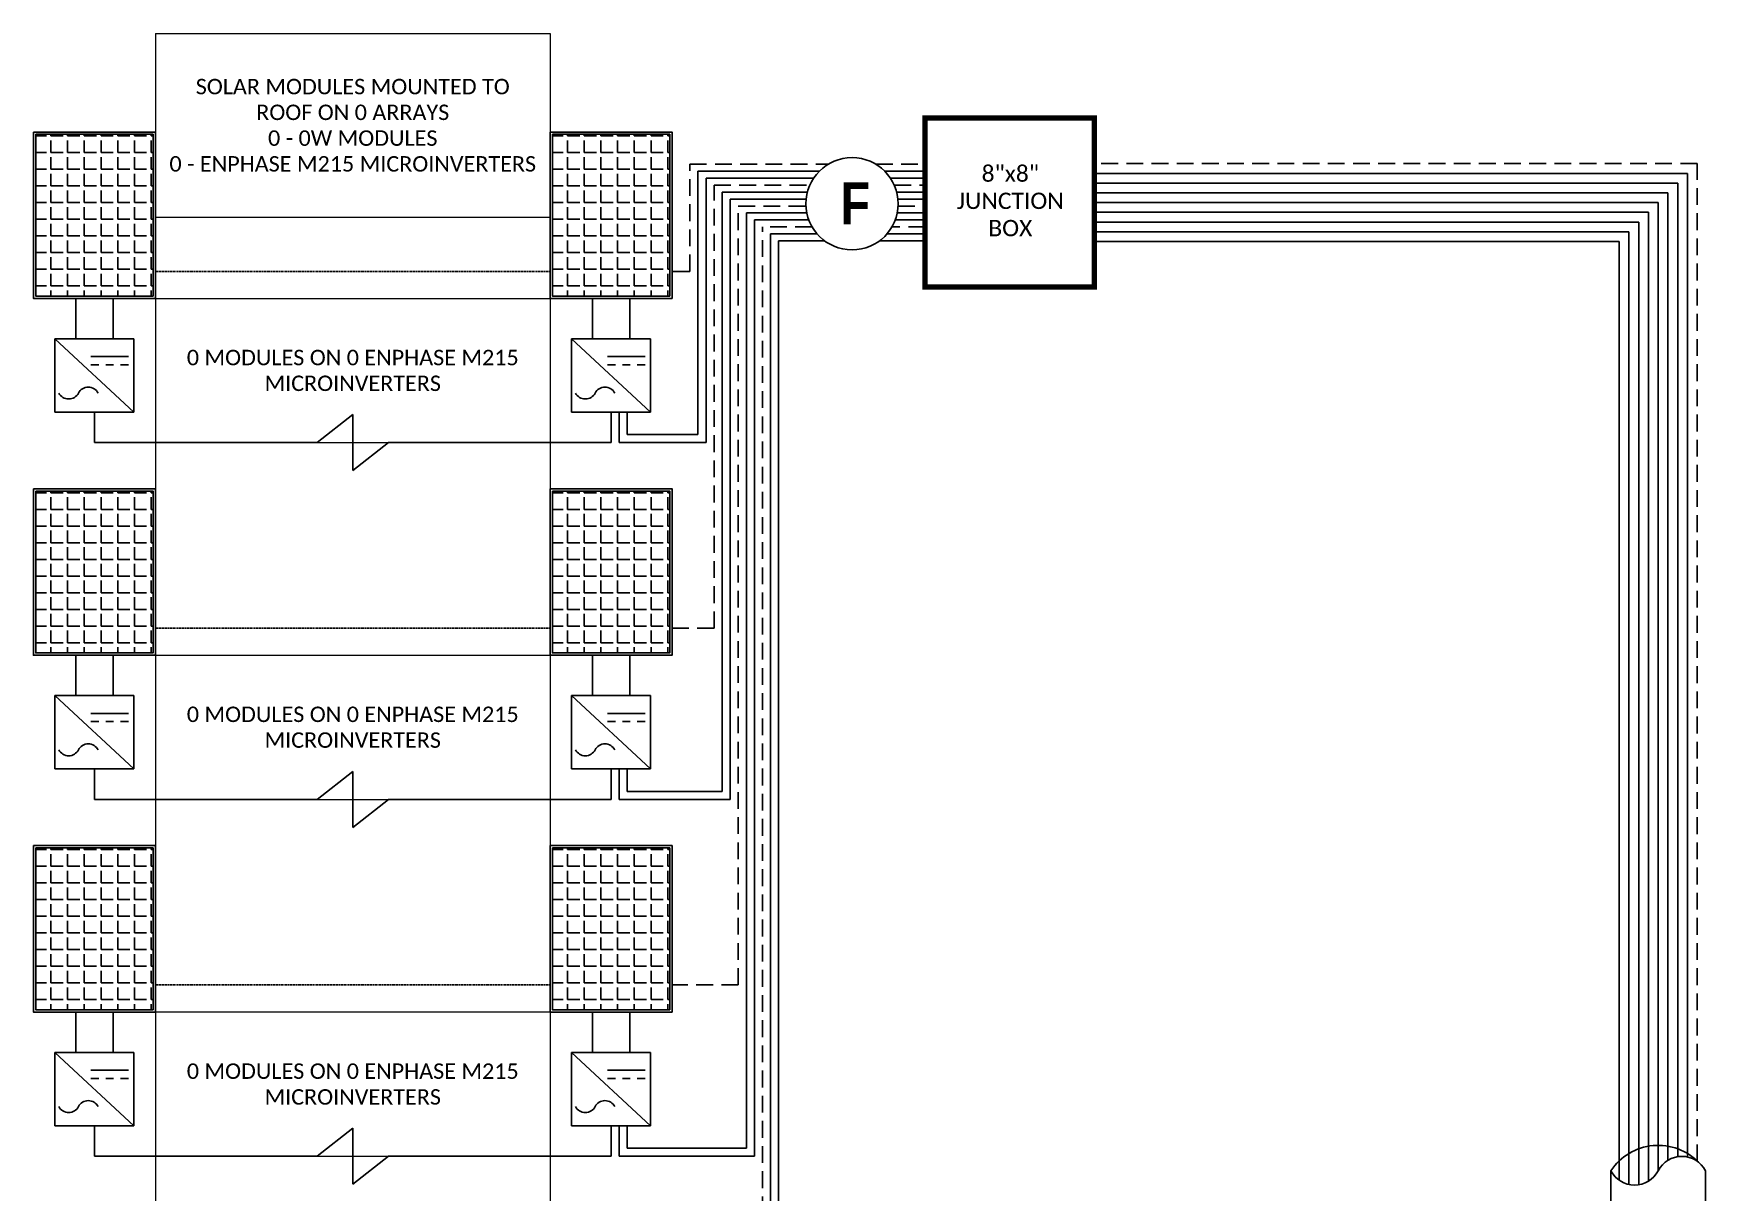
# Model space of a CAD drawing. Header units: feet. Extents: x 13749 to 14348, y 16038 to 16616.
# Drawn here: x 13974.1 to 14347.7, y 16356.6 to 16615.7 of the extents above; entities that cross this region are included whole.
import ezdxf

# ---------------------------------------------------------------- set-up
doc = ezdxf.new("R2010")
doc.units = ezdxf.units.FT
doc.header["$MEASUREMENT"] = 0
doc.linetypes.add('HIDDEN', pattern=[0.375, 0.25, -0.125])
doc.layers.add('TEXT', color=7, linetype='Continuous')
doc.styles.add('ONE LINE TXT', font='techb___.ttf')
doc.styles.get("Standard").update_dxf_attribs({"font": 'CALIBRI.TTF'})

# ---------------------------------------------------------------- blocks, each defined once
blk = doc.blocks.new('*T14')
at = {"layer": 'Defpoints', "color": 8, "linetype": 'ByBlock', "lineweight": 0, "transparency": 16777216}
for p, q in [((0, 0), (88.16, 0)), ((0, 0), (0, -330.21)), ((88.16, 0), (88.16, -330.21)), ((0, -41.08), (88.16, -41.08)), ((0, -59.24), (88.16, -59.24)), ((0, -91.46), (88.16, -91.46)), ((0, -138.99), (88.16, -138.99)), ((0, -171.21), (88.16, -171.21)), ((0, -218.74), (88.16, -218.74)), ((0, -250.97), (88.16, -250.97)), ((0, -297.99), (88.16, -297.99)), ((0, -330.21), (88.16, -330.21))]:
    blk.add_line(p, q, dxfattribs=at)
at = {"color": 0, "linetype": 'Continuous', "transparency": 16777216, "char_height": 3.4544, "width": 83.574, "attachment_point": 5}
for s, insert in [('{\\fCalibri|b0|i0|c0;SOLAR MODULES MOUNTED TO ROOF ON 0 ARRAYS^J0 - 0W MODULES^J0 - ENPHASE M215 MICROINVERTERS', (44.08, -20.54)), ('{\\fCalibri|b0|i0|c0;', (44.08, -50.16)), ('{\\fCalibri|b0|i0|c0;0 MODULES ON 0 ENPHASE M215 MICROINVERTERS', (44.08, -75.35)), ('{\\fCalibri|b0|i0|c0;', (44.08, -115.23)), ('{\\fCalibri|b0|i0|c0;0 MODULES ON 0 ENPHASE M215 MICROINVERTERS', (44.08, -155.1)), ('{\\fCalibri|b0|i0|c0;', (44.08, -194.98)), ('{\\fCalibri|b0|i0|c0;0 MODULES ON 0 ENPHASE M215 MICROINVERTERS', (44.08, -234.86)), ('{\\fCalibri|b0|i0|c0;', (44.08, -274.48)), ('{\\fCalibri|b0|i0|c0;0 MODULES ON 0 ENPHASE M215 MICROINVERTERS', (44.08, -314.1))]:
    blk.add_mtext(s, dxfattribs=dict(at, insert=insert))
blk = doc.blocks.new('8x8box')
at = {"lineweight": 50, "const_width": 1.19}
blk.add_lwpolyline([(37.78, 0), (0, 0), (0, 37.78), (37.78, 37.78)], close=True, dxfattribs=at)
at = {"color": 1, "insert": (19.03, 19.26), "char_height": 3.6576, "attachment_point": 5}
blk.add_mtext_dynamic_manual_height_columns('8"x8"  JUNCTION BOX ', width=0.4767, gutter_width=7.17, heights=[0], dxfattribs=at)

msp = doc.modelspace()

# ---------------------------------------------------------------- hatches: boundary and pattern name
at = {"linetype": 'Continuous'}
h = msp.add_hatch(dxfattribs=at)
h.set_pattern_fill('ANGLE', color=256, scale=13.54666)
h.set_pattern_definition([(0, (14037.6566, 4574.902), (0, 3.7253315), [2.709332, -1.0159995]), (90, (14037.6566, 4574.902), (-3.7253315, 2e-16), [2.709332, -1.0159995])])
h.paths.add_polyline_path([(13974.65, 16593.2), (13974.65, 16557.02), (14000.88, 16557.02), (14000.88, 16593.2)])
h = msp.add_hatch(dxfattribs=at)
h.set_pattern_fill('ANGLE', color=256, scale=13.54666)
h.set_pattern_definition([(0, (14153.0765, 4574.902), (0, 3.7253315), [2.709332, -1.0159995]), (90, (14153.0765, 4574.902), (-3.7253315, 2e-16), [2.709332, -1.0159995])])
h.paths.add_polyline_path([(14090.07, 16593.2), (14090.07, 16557.02), (14116.3, 16557.02), (14116.3, 16593.2)])
h = msp.add_hatch(dxfattribs=at)
h.set_pattern_fill('ANGLE', color=256, scale=13.54666)
h.set_pattern_definition([(0, (14037.6566, 4495.1487), (0, 3.7253315), [2.709332, -1.0159995]), (90, (14037.6566, 4495.1487), (-3.7253315, 2e-16), [2.709332, -1.0159995])])
h.paths.add_polyline_path([(13974.65, 16513.45), (13974.65, 16477.26), (14000.88, 16477.26), (14000.88, 16513.45)])
h = msp.add_hatch(dxfattribs=at)
h.set_pattern_fill('ANGLE', color=256, scale=13.54666)
h.set_pattern_definition([(0, (14153.0765, 4495.1487), (0, 3.7253315), [2.709332, -1.0159995]), (90, (14153.0765, 4495.1487), (-3.7253315, 2e-16), [2.709332, -1.0159995])])
h.paths.add_polyline_path([(14090.07, 16513.45), (14090.07, 16477.26), (14116.3, 16477.26), (14116.3, 16513.45)])
h = msp.add_hatch(dxfattribs=at)
h.set_pattern_fill('ANGLE', color=256, scale=13.54666)
h.set_pattern_definition([(0, (14037.6566, 4415.3956), (0, 3.7253315), [2.709332, -1.0159995]), (90, (14037.6566, 4415.3956), (-3.7253315, 2e-16), [2.709332, -1.0159995])])
h.paths.add_polyline_path([(13974.65, 16433.69), (13974.65, 16397.51), (14000.88, 16397.51), (14000.88, 16433.69)])
h = msp.add_hatch(dxfattribs=at)
h.set_pattern_fill('ANGLE', color=256, scale=13.54666)
h.set_pattern_definition([(0, (14153.0765, 4415.3956), (0, 3.7253315), [2.709332, -1.0159995]), (90, (14153.0765, 4415.3956), (-3.7253315, 2e-16), [2.709332, -1.0159995])])
h.paths.add_polyline_path([(14090.07, 16433.69), (14090.07, 16397.51), (14116.3, 16397.51), (14116.3, 16433.69)])

# ---------------------------------------------------------------- linework, layer by layer
at = {"color": 92, "linetype": 'HIDDEN', "ltscale": 15}
for p, q in [((14120.78, 16586.49), (14151.66, 16586.49)), ((14120.78, 16562.56), (14120.78, 16586.49)), ((14162.35, 16586.49), (14173.34, 16586.49)), ((14126.19, 16581.82), (14147.57, 16581.82)), ((14126.19, 16482.8), (14126.19, 16581.82)), ((14166.44, 16581.82), (14173.34, 16581.82)), ((14131.6, 16577.16), (14146.71, 16577.16)), ((14131.6, 16403.05), (14131.6, 16577.16)), ((14167.31, 16577.16), (14173.34, 16577.16)), ((14148.08, 16572.5), (14137, 16572.5)), ((14137, 16323.9), (14137, 16572.5)), ((14173.34, 16572.5), (14165.93, 16572.5)), ((14120.78, 16562.56), (14116.81, 16562.56)), ((14126.19, 16482.8), (14116.81, 16482.8)), ((14131.6, 16403.05), (14116.81, 16403.05))]:
    msp.add_line(p, q, dxfattribs=at)
at = {"color": 10, "linetype": 'Continuous'}
for p, q in [((14122.59, 16584.93), (14149.69, 16584.93)), ((14122.59, 16526.09), (14122.59, 16584.93)), ((14164.33, 16584.93), (14173.34, 16584.93)), ((14211.12, 16584.47), (14343.64, 16584.47)), ((14343.64, 16584.47), (14343.64, 16364.6)), ((14127.99, 16580.27), (14147.03, 16580.27)), ((14127.99, 16446.33), (14127.99, 16580.27)), ((14166.98, 16580.27), (14173.34, 16580.27)), ((14211.12, 16580.12), (14339.29, 16580.12)), ((14339.29, 16580.12), (14339.29, 16363.85)), ((14133.4, 16575.61), (14146.9, 16575.61)), ((14133.4, 16366.58), (14133.4, 16575.61)), ((14167.11, 16575.61), (14173.34, 16575.61)), ((14211.12, 16575.77), (14334.93, 16575.77)), ((14334.93, 16575.77), (14334.93, 16359.21)), ((14149.19, 16570.95), (14138.8, 16570.95)), ((14138.8, 16287.34), (14138.8, 16570.95)), ((14173.34, 16570.95), (14164.83, 16570.95)), ((14211.12, 16571.42), (14330.58, 16571.42)), ((14330.58, 16571.42), (14330.58, 16358.46)), ((14106.79, 16526.09), (14122.59, 16526.09)), ((14106.79, 16446.33), (14127.99, 16446.33)), ((14106.79, 16366.58), (14133.4, 16366.58))]:
    msp.add_line(p, q, dxfattribs=at)
at = {"linetype": 'Continuous'}
for p, q in [((14124.39, 16583.38), (14148.42, 16583.38)), ((14124.39, 16524.29), (14124.39, 16583.38)), ((14165.59, 16583.38), (14173.34, 16583.38)), ((14129.79, 16578.72), (14146.75, 16578.72)), ((14129.79, 16444.53), (14129.79, 16578.72)), ((14167.26, 16578.72), (14173.34, 16578.72)), ((14135.2, 16574.06), (14147.35, 16574.06)), ((14135.2, 16364.78), (14135.2, 16574.06)), ((14166.66, 16574.06), (14173.34, 16574.06)), ((14150.85, 16569.4), (14140.61, 16569.4)), ((14140.61, 16285.54), (14140.61, 16569.4)), ((14173.34, 16569.4), (14163.16, 16569.4)), ((13983.61, 16556.51), (13983.61, 16547.5)), ((13991.92, 16556.51), (13991.92, 16547.5)), ((14099.03, 16556.51), (14099.03, 16547.5)), ((14107.34, 16556.51), (14107.34, 16547.5)), ((13978.94, 16547.5), (13996.59, 16547.5)), ((13978.94, 16531.1), (13978.94, 16547.5)), ((13978.94, 16547.5), (13996.59, 16531.1)), ((13996.59, 16547.5), (13996.59, 16531.1)), ((14094.36, 16547.5), (14112.01, 16547.5)), ((14094.36, 16531.1), (14094.36, 16547.5)), ((14094.36, 16547.5), (14112.01, 16531.1)), ((14112.01, 16547.5), (14112.01, 16531.1)), ((13996.59, 16531.1), (13978.94, 16531.1)), ((14112.01, 16531.1), (14094.36, 16531.1)), ((14104.99, 16524.29), (14124.39, 16524.29)), ((13983.61, 16476.75), (13983.61, 16467.74)), ((13991.92, 16476.75), (13991.92, 16467.74)), ((14099.03, 16476.75), (14099.03, 16467.74)), ((14107.34, 16476.75), (14107.34, 16467.74)), ((13978.94, 16467.74), (13996.59, 16467.74)), ((13978.94, 16451.35), (13978.94, 16467.74)), ((13978.94, 16467.74), (13996.59, 16451.35)), ((13996.59, 16467.74), (13996.59, 16451.35)), ((14094.36, 16467.74), (14112.01, 16467.74)), ((14094.36, 16451.35), (14094.36, 16467.74)), ((14094.36, 16467.74), (14112.01, 16451.35)), ((14112.01, 16467.74), (14112.01, 16451.35)), ((13996.59, 16451.35), (13978.94, 16451.35)), ((14112.01, 16451.35), (14094.36, 16451.35)), ((14104.99, 16444.53), (14129.79, 16444.53)), ((13983.61, 16397), (13983.61, 16387.99)), ((13991.92, 16397), (13991.92, 16387.99)), ((14099.03, 16397), (14099.03, 16387.99)), ((14107.34, 16397), (14107.34, 16387.99)), ((13978.94, 16387.99), (13996.59, 16387.99)), ((13978.94, 16371.6), (13978.94, 16387.99)), ((13978.94, 16387.99), (13996.59, 16371.6)), ((13996.59, 16387.99), (13996.59, 16371.6)), ((14094.36, 16387.99), (14112.01, 16387.99)), ((14094.36, 16371.6), (14094.36, 16387.99)), ((14094.36, 16387.99), (14112.01, 16371.6)), ((14112.01, 16387.99), (14112.01, 16371.6)), ((13996.59, 16371.6), (13978.94, 16371.6)), ((14112.01, 16371.6), (14094.36, 16371.6)), ((14104.99, 16364.78), (14135.2, 16364.78))]:
    msp.add_line(p, q, dxfattribs=at)
at = {"color": 7, "linetype": 'Continuous'}
for p, q in [((14211.12, 16582.29), (14341.46, 16582.29)), ((14341.46, 16582.29), (14341.46, 16364.66)), ((14211.12, 16577.94), (14337.11, 16577.94)), ((14337.11, 16577.94), (14337.11, 16361.53)), ((14211.12, 16573.59), (14332.76, 16573.59)), ((14332.76, 16573.59), (14332.76, 16358.41)), ((14211.12, 16569.24), (14328.41, 16569.24)), ((14328.41, 16569.24), (14328.41, 16359.4)), ((13995.36, 16543.5), (13986.97, 16543.5)), ((13988.72, 16541.69), (13986.97, 16541.69)), ((13992.04, 16541.69), (13990.29, 16541.69)), ((13995.36, 16541.69), (13993.61, 16541.69)), ((14110.78, 16543.5), (14102.39, 16543.5)), ((14104.14, 16541.69), (14102.39, 16541.69)), ((14107.46, 16541.69), (14105.71, 16541.69)), ((14110.78, 16541.69), (14109.03, 16541.69)), ((14037.52, 16524.29), (14045.47, 16530.55)), ((14045.47, 16530.55), (14045.47, 16518.02)), ((14045.47, 16518.02), (14053.43, 16524.29)), ((13995.36, 16463.75), (13986.97, 16463.75)), ((14110.78, 16463.75), (14102.39, 16463.75)), ((13988.72, 16461.93), (13986.97, 16461.93)), ((13992.04, 16461.93), (13990.29, 16461.93)), ((13995.36, 16461.93), (13993.61, 16461.93)), ((14104.14, 16461.93), (14102.39, 16461.93)), ((14107.46, 16461.93), (14105.71, 16461.93)), ((14110.78, 16461.93), (14109.03, 16461.93)), ((14037.52, 16444.53), (14045.47, 16450.8)), ((14045.47, 16450.8), (14045.47, 16438.27)), ((14045.47, 16438.27), (14053.43, 16444.53)), ((13995.36, 16384), (13986.97, 16384)), ((14110.78, 16384), (14102.39, 16384)), ((13988.72, 16382.18), (13986.97, 16382.18)), ((13992.04, 16382.18), (13990.29, 16382.18)), ((13995.36, 16382.18), (13993.61, 16382.18)), ((14104.14, 16382.18), (14102.39, 16382.18)), ((14107.46, 16382.18), (14105.71, 16382.18)), ((14110.78, 16382.18), (14109.03, 16382.18)), ((14037.52, 16364.78), (14045.47, 16371.04)), ((14045.47, 16371.04), (14045.47, 16358.52)), ((14045.47, 16358.52), (14053.43, 16364.78)), ((14326.53, 16361.53), (14326.53, 16336.04)), ((14347.69, 16336.04), (14347.69, 16361.53))]:
    msp.add_line(p, q, dxfattribs=at)
at = {"linetype": 'Continuous', "flags": 128}
for points in [[(13974.14, 16593.71), (13974.14, 16556.51), (14001.39, 16556.51), (14001.39, 16593.71), (13974.14, 16593.71)], [(14089.56, 16593.71), (14089.56, 16556.51), (14116.81, 16556.51), (14116.81, 16593.71), (14089.56, 16593.71)], [(13987.76, 16531.1), (13987.76, 16524.29)], [(14103.18, 16531.1), (14103.18, 16524.29)], [(14104.99, 16531.1), (14104.99, 16524.29)], [(13987.76, 16524.29), (14037.52, 16524.29)], [(14053.43, 16524.29), (14103.18, 16524.29)], [(13974.14, 16513.96), (13974.14, 16476.75), (14001.39, 16476.75), (14001.39, 16513.96), (13974.14, 16513.96)], [(14089.56, 16513.96), (14089.56, 16476.75), (14116.81, 16476.75), (14116.81, 16513.96), (14089.56, 16513.96)], [(13987.76, 16451.35), (13987.76, 16444.53)], [(14103.18, 16451.35), (14103.18, 16444.53)], [(14104.99, 16451.35), (14104.99, 16444.53)], [(13987.76, 16444.53), (14037.52, 16444.53)], [(14053.43, 16444.53), (14103.18, 16444.53)], [(13974.14, 16434.2), (13974.14, 16397), (14001.39, 16397), (14001.39, 16434.2), (13974.14, 16434.2)], [(14089.56, 16434.2), (14089.56, 16397), (14116.81, 16397), (14116.81, 16434.2), (14089.56, 16434.2)], [(13987.76, 16371.6), (13987.76, 16364.78)], [(14103.18, 16371.6), (14103.18, 16364.78)], [(14104.99, 16371.6), (14104.99, 16364.78)], [(13987.76, 16364.78), (14037.52, 16364.78)], [(14053.43, 16364.78), (14103.18, 16364.78)]]:
    msp.add_lwpolyline(points, dxfattribs=at)
for points in [[(13974.65, 16593.2), (13974.65, 16557.02), (14000.88, 16557.02), (14000.88, 16593.2)], [(14090.07, 16593.2), (14090.07, 16557.02), (14116.3, 16557.02), (14116.3, 16593.2)], [(13974.65, 16513.45), (13974.65, 16477.26), (14000.88, 16477.26), (14000.88, 16513.45)], [(14090.07, 16513.45), (14090.07, 16477.26), (14116.3, 16477.26), (14116.3, 16513.45)], [(13974.65, 16433.69), (13974.65, 16397.51), (14000.88, 16397.51), (14000.88, 16433.69)], [(14090.07, 16433.69), (14090.07, 16397.51), (14116.3, 16397.51), (14116.3, 16433.69)]]:
    msp.add_lwpolyline(points, close=True, dxfattribs=at)
at = {"color": 92, "linetype": 'HIDDEN', "ltscale": 0.3, "flags": 128}
for points in [[(14089.56, 16562.56), (14001.39, 16562.56)], [(14089.56, 16482.8), (14001.39, 16482.8)], [(14089.56, 16403.05), (14001.39, 16403.05)]]:
    msp.add_lwpolyline(points, dxfattribs=at)
at = {"color": 10, "linetype": 'Continuous', "flags": 128}
for points in [[(14106.79, 16531.1), (14106.79, 16526.09)], [(14106.79, 16451.35), (14106.79, 16446.33)], [(14106.79, 16371.6), (14106.79, 16366.58)]]:
    msp.add_lwpolyline(points, dxfattribs=at)
at = {"color": 7, "linetype": 'Continuous'}
msp.add_circle((14157.01, 16577.67), 10.31, dxfattribs=at)
at = {"linetype": 'Continuous'}
for centre, radius, start, end in [((13982.01, 16536.51), 2.48, 207.6639, 332.3361), ((13986.39, 16534.21), 2.48, 27.6639, 152.3361), ((14097.43, 16536.51), 2.48, 207.6639, 332.3361), ((14101.81, 16534.21), 2.48, 27.6639, 152.3361), ((13982.01, 16456.76), 2.48, 207.6639, 332.3361), ((13986.39, 16454.46), 2.48, 27.6639, 152.3361), ((14097.43, 16456.76), 2.48, 207.6639, 332.3361), ((14101.81, 16454.46), 2.48, 27.6639, 152.3361), ((13986.39, 16374.71), 2.48, 27.6639, 152.3361), ((14101.81, 16374.71), 2.48, 27.6639, 152.3361), ((13982.01, 16377.01), 2.48, 207.6639, 332.3361), ((14097.43, 16377.01), 2.48, 207.6639, 332.3361), ((14331.82, 16364.3), 5.97, 207.6639, 332.3361), ((14342.4, 16358.76), 5.97, 27.6639, 152.3361)]:
    msp.add_arc(centre, radius, start, end, dxfattribs=at)
at = {"color": 7, "linetype": 'Continuous'}
msp.add_arc((14337.11, 16354.51), 12.69, 43.9732, 146.4265, dxfattribs=at)
at = {"layer": 'TEXT', "color": 92, "linetype": 'HIDDEN', "ltscale": 15}
for p, q in [((14345.81, 16586.64), (14211.12, 16586.64)), ((14345.81, 16363.66), (14345.81, 16586.64))]:
    msp.add_line(p, q, dxfattribs=at)

# ---------------------------------------------------------------- block references
msp.add_blockref('*T14', (14001.39, 16615.75))
at = {"color": 7}
msp.add_blockref('8x8box', (14173.34, 16559.05), dxfattribs=at)

# ---------------------------------------------------------------- texts
at = {"color": 1, "linetype": 'Continuous', "insert": (14154.46, 16582.46), "char_height": 9.3833, "attachment_point": 1, "style": 'ONE LINE TXT'}
msp.add_mtext_dynamic_manual_height_columns('{\\W1;\\C256;F}', width=0.1385, gutter_width=2.13, heights=[0], dxfattribs=at)

doc.saveas('drawing.dxf')
